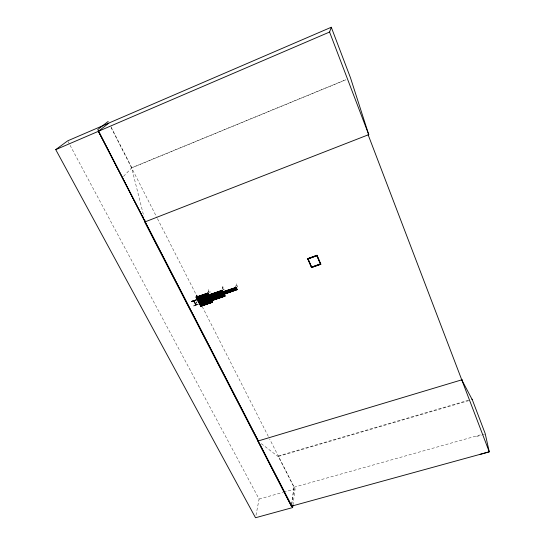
<?xml version="1.0" encoding="UTF-8"?>
<svg xmlns="http://www.w3.org/2000/svg" width="545" height="545" viewBox="0 0 545 545"><rect width="100%" height="100%" fill="white"/><g stroke="black" fill="none" stroke-linecap="round" stroke-linejoin="round"><path stroke-width="0.41" stroke-dasharray="2.73 2.04" d="M292.951 505.147L295.077 488.974L269.625 438.977M291.589 504.541L293.83 487.809M291.738 504.527L294.048 487.244L278.148 456.015L468.026 400.357M468.945 400.595L278.059 456.519L278.148 456.015M255.987 515.311L259.086 499.063L70.101 145.338M235.828 286.384L236.332 284.892A1.642 0.484 70.9 0 1 236.68 283.931A1.642 0.484 70.9 0 1 237.613 285.914A1.642 0.484 70.9 0 1 237.266 286.874L237.17 286.908M235.508 287.815L236.332 284.892M222.067 289.354L222.523 287.889A1.635 0.511 70.8 0 1 222.905 286.929A1.635 0.511 70.8 0 1 223.852 288.898A1.635 0.511 70.8 0 1 223.47 289.865L223.559 289.831A1.635 0.511 70.8 0 0 223.941 288.87A1.635 0.511 70.8 0 0 222.994 286.895A1.635 0.511 70.8 0 0 222.612 287.855L221.699 290.792M208.04 292.113L208.633 290.614A1.628 0.531 70.7 0 1 209.048 289.647A1.628 0.531 70.7 0 1 210.009 291.609A1.628 0.531 70.7 0 1 209.593 292.576L209.498 292.611M207.625 293.557L208.633 290.614M196.234 303.279L196.868 301.882M196.384 303.224L197.018 301.828M195.805 296.827L196.684 295.002M123.524 176.389L131.795 167.724L345.762 79.734M345.748 79.856L131.631 167.894L143.969 216.93M476.466 436.565L481.276 435.183M482.08 434.958L484.478 434.263M294.048 487.244L481.903 434.447M259.086 499.063L282.807 492.414M283.625 492.19L295.077 488.974M196.636 295.022L197.011 295.233M261.239 443.637L278.059 456.519M68.098 141.584L69.699 144.589M197.474 296.105L197.127 295.458M110.955 126.76L131.795 167.724M111.112 127.598L157.069 217.871M157.457 218.634L196.772 295.867M202.168 306.467L269.237 438.221M196.636 295.765L196.302 295.451L196.486 295.819"/><path stroke-width="0.82" d="M195.819 304.648L195.812 305.091L193.727 300.949M193.741 305.84L198.128 304.233M108.837 123.115L67.696 140.835L55.747 149.63L255.516 517.75L292.631 507.572L292.951 505.147M320.862 264.209L311.461 267.527L320.862 264.209L317.054 255.285L307.605 258.752L317.054 255.285M320.494 264.053L316.897 255.619L307.973 258.902L311.611 267.193L320.494 264.053L316.897 255.619M311.611 267.193L307.993 258.793M368.195 134.928L368.761 134.704L329.575 32.039L331.278 27.25L109.02 122.972L98.352 131.338L55.747 149.63M193.972 300.697L196.057 304.73M194.184 301.113L193.897 301.385L193.993 300.738M193.959 301.412L194.204 301.051M108.183 121.433L97.759 129.519L145.202 221.829L144.582 219.376M329.575 32.039L98.441 131.27L258.33 440.925M331.278 27.25L350.483 77.792L368.733 134.635L368.168 134.86L489.253 451.819L480.125 454.38M368.733 134.635L144.711 222.019L291.514 506.169L489.253 451.819L485.173 433.527L472.099 399.158L472.202 399.642L461.758 379.845M307.973 258.902L316.877 255.728M311.631 267.077L320.508 263.944M191.615 301.63L195.968 300.111M196.22 297.236L208.047 293.033L209.219 295.458L197.31 299.546L196.139 297.182L208.047 293.047L208.204 293.36L196.282 297.461M196.152 297.195L208.156 293.108M196.35 297.597L208.36 293.517L196.329 297.556L196.248 297.216M208.408 293.769L196.486 297.863L196.329 297.543L208.388 293.748M197.106 299.137L196.949 298.837L208.885 294.777M197.038 298.919L208.973 294.804L209.164 295.274L197.242 299.328L196.949 298.837M223.252 292.454L211.29 296.814L210.125 294.395L222.162 290.322L223.252 292.454L211.222 296.596M197.086 299.096L209.021 295.049M209.082 295.186L197.27 299.3M210.343 294.859L222.449 290.757L210.479 295.124L210.322 294.804L222.142 290.281L222.299 290.594L210.275 294.716M225.003 293.871L223.852 291.439L236.074 287.358L237.061 289.484L225.003 293.871L237.095 289.708M209.825 296.582L197.93 300.697L209.927 296.712L210.99 298.987L199.095 303.054L197.917 300.656L209.934 296.65L210.125 297.12L198.21 301.16L198.039 300.731M236.108 287.59L223.954 291.582M223.164 292.427L211.235 296.609L210.935 296.085L222.966 292.018L211.044 296.228M223.082 292.27L211.078 296.391L223.055 292.045M209.961 296.875L198.067 300.956L210.132 297.052L198.278 301.378L210.159 297.284M224.131 291.95L236.271 287.774L224.199 292.175L223.961 291.521M210.132 297.052L198.223 301.174M223.28 292.679L211.29 296.814M224.656 293.135L236.762 288.986L237.055 289.545L224.949 293.666L224.656 293.135L236.775 289.027M236.871 289.068L224.738 293.237M199.054 302.809L210.935 298.803L210.636 298.251L198.741 302.346L210.738 298.394M211.944 297.958L223.838 293.721L224.996 296.133L212.986 300.206L224.976 296.112M236.898 289.293L224.962 293.626M198.762 302.386L210.745 298.333M211.862 297.87L223.947 293.782L224.193 294.443L212.189 298.544L211.841 297.829M210.786 298.578L198.857 302.407M211.991 298.135L223.968 293.987M198.945 302.748L210.942 298.742L198.966 302.788M212.059 298.279L224.145 294.191L212.141 298.36M199.565 303.885L211.467 299.859L212.611 302.216L200.737 306.263L199.572 303.912M199.647 303.974L211.562 299.886L211.746 300.329L199.913 304.594L211.644 300.213M211.589 300.111L199.702 304.171L211.46 299.845M213.006 300.227L212.843 299.907L224.928 295.921L224.751 295.479L212.652 299.512L224.744 295.54M211.664 300.268L199.872 304.417M212.802 299.818L224.799 295.724L212.754 299.641M212.843 299.907L224.942 295.887L212.945 300.022L211.951 297.89M199.674 303.947L199.879 304.348L211.76 300.288M212.584 302.168L200.717 306.242L212.55 302.005L200.54 305.861L200.376 305.541L212.257 301.487L212.475 301.944M212.366 301.562L200.376 305.541L212.257 301.487M212.393 301.787L200.533 305.861M212.55 302.005L200.662 306.038M462.269 379.688L257.88 441.062L291.364 506.21M236.258 287.808L224.152 291.991M222.442 290.819L210.431 294.947M98.352 131.338L292.631 507.572M202.883 302.85L203.912 304.921M199.463 296.112L200.492 298.197M201.248 299.627L202.277 301.712M201.684 303.265L202.706 305.336M198.257 296.528L199.286 298.612M200.042 300.043L201.071 302.121M197.453 296.8L198.482 298.885M199.238 300.322L200.267 302.4M200.88 303.538L201.902 305.609M205.158 302.073L206.18 304.144M201.739 295.322L202.774 297.413M203.523 298.844L204.552 300.929M203.953 302.482L204.975 304.56M200.533 295.737L201.561 297.829M202.318 299.26L203.346 301.344M206.936 293.53L207.958 295.628M208.715 297.066L209.736 299.157M210.343 300.302L211.358 302.38M213.477 293.36L214.498 295.458M215.186 296.787L216.202 298.878M212.264 293.782L213.286 295.874M213.974 297.202L214.989 299.287M213.163 297.475L214.178 299.566M211.453 294.062L212.475 296.153M217.482 295.996L218.497 298.088M215.779 292.57L216.794 294.668M214.56 292.985L215.582 295.083M216.27 296.412L217.285 298.503M221.018 290.771L222.033 292.876M222.714 294.205L223.722 296.303M227.231 290.396L228.239 292.508M226.005 290.819L227.013 292.924M225.187 291.098L226.195 293.203M229.547 289.599L230.555 291.711M228.321 290.022L229.329 292.134M234.827 287.787L235.828 289.906M307.618 258.643L311.461 267.527M196.016 300.029L191.506 301.453L196.036 300.05"/></g></svg>
